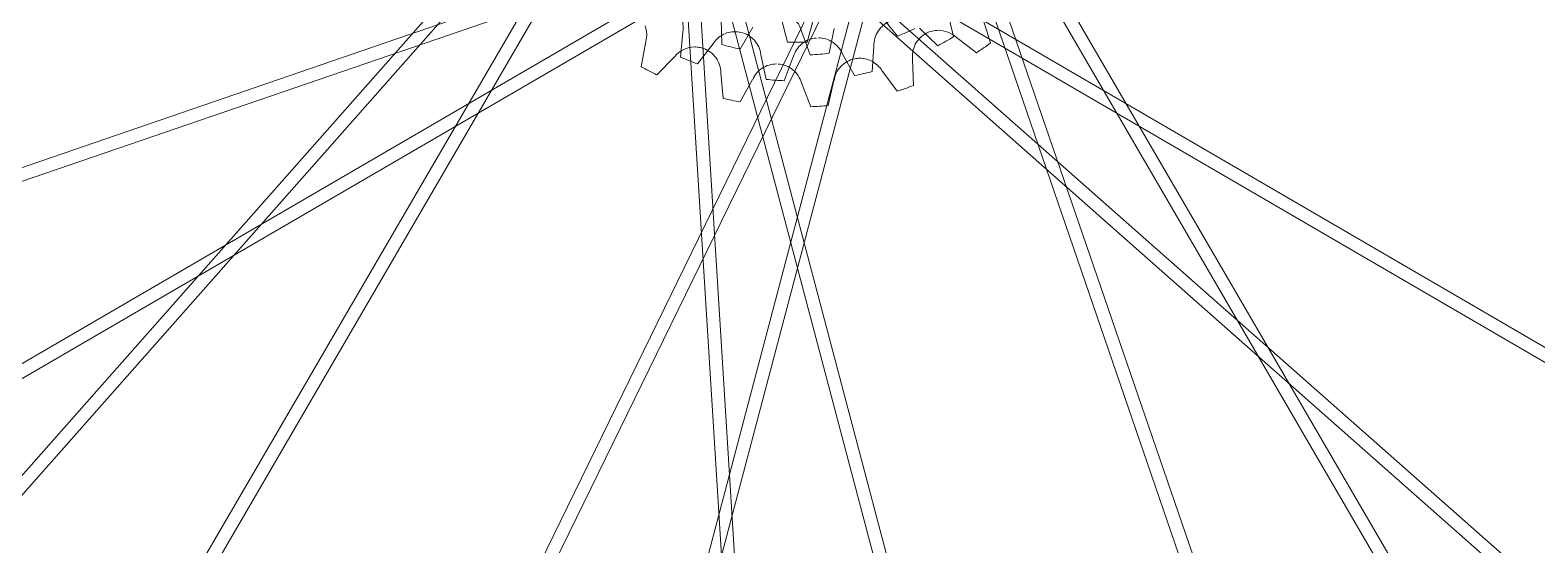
# Model space of a CAD drawing. Extents: x 3 to 469, y 9 to 280.
# Drawn here: x 64.8 to 130.1, y 70.8 to 93.1 of the extents above; entities that cross this region are included whole.
import ezdxf

# ---------------------------------------------------------------- set-up
doc = ezdxf.new("R2010")
doc.units = 0
doc.layers.add('Layer_1', color=7, linetype='Continuous', lineweight=0, true_color=0xffffff)

msp = doc.modelspace()

# ---------------------------------------------------------------- linework, layer by layer
at = {"layer": 'Layer_1', "color": 7, "true_color": 0xffffff}
for p, q in [((39.796, 45.878), (92.864, 105.946)), ((93.287, 105.573), (40.218, 45.505)), ((52.197, 35.629), (92.528, 104.896)), ((93.015, 104.613), (52.685, 35.345)), ((143.369, 35.345), (103.041, 104.609)), ((103.528, 104.893), (143.857, 35.629)), ((103.653, 103.797), (129.694, 27.996)), ((129.16, 27.813), (103.12, 103.614)), ((97.746, 21.641), (92.796, 101.641)), ((93.359, 101.677), (98.309, 21.676)), ((81.747, 23.307), (102.207, 100.801)), ((102.752, 100.657), (82.292, 23.163)), ((113.762, 23.163), (93.3, 100.661)), ((93.846, 100.805), (114.307, 23.307)), ((66.373, 28.028), (101.559, 100.041)), ((102.066, 99.793), (66.88, 27.781)), ((22.128, 72.578), (97.929, 98.619)), ((29.661, 58.369), (98.925, 98.697)), ((155.86, 45.48), (95.792, 98.549)), ((96.165, 98.972), (156.234, 45.903)), ((97.125, 98.7), (166.393, 58.369)), ((98.112, 98.085), (22.312, 72.044)), ((99.208, 98.21), (29.944, 57.882)), ((166.109, 57.882), (96.842, 98.212)), ((94.748, 92.442), (94.722, 93.536)), ((97.601, 92.544), (97.32, 93.593)), ((98.733, 93.593), (98.452, 92.544)), ((102.361, 92.804), (101.669, 93.652)), ((104.533, 93.85), (104.792, 92.78)), ((106.05, 93.566), (106.393, 92.512)), ((92.967, 91.892), (93.063, 92.991)), ((96.09, 93.189), (95.548, 92.24)), ((98.583, 91.991), (98.205, 93.014)), ((99.612, 93.131), (99.407, 92.058)), ((104.112, 92.386), (103.314, 93.146)), ((105.778, 92.078), (104.9, 92.755)), ((91.264, 91.476), (91.46, 92.568)), ((94.374, 92.476), (93.697, 91.605)), ((100.504, 91.096), (99.965, 92.057)), ((101.338, 92.371), (101.269, 91.27)), ((92.71, 91.921), (91.931, 91.129)), ((96.675, 90.928), (96.443, 92.004)), ((97.848, 91.899), (97.459, 90.87)), ((103.015, 91.778), (103.061, 90.668)), ((94.815, 90.104), (94.71, 91.21)), ((96.088, 90.924), (95.552, 89.952)), ((98.605, 89.745), (98.206, 90.779)), ((99.61, 90.875), (99.356, 89.796)), ((102.353, 90.416), (101.689, 91.307))]:
    msp.add_line(p, q, dxfattribs=at)
for centre, radius, start, end in [((91.953, 93.19), 1.127, 349.82939, 24.92409), ((97.117, 92.721), 1.127, 15.08896, 50.18679), ((102.466, 92.401), 1.129, 111.42991, 146.50582), ((90.373, 92.868), 1.127, 344.6099, 19.70552), ((95.324, 91.866), 1.129, 118.68117, 147.31333), ((95.322, 91.87), 1.125, 90, 118.68117), ((95.322, 91.871), 1.124, 83.54584, 90), ((95.321, 91.855), 1.14, 77.13587, 83.54584), ((95.323, 91.866), 1.129, 42.06627, 77.14267), ((98.935, 91.595), 1.129, 94.28612, 129.362), ((98.936, 91.599), 1.126, 57.03439, 90), ((102.465, 92.402), 1.127, 146.50582, 181.60181), ((98.054, 103.633), 11.653, 291.6873, 293.71544), ((98.042, 103.66), 11.684, 293.71544, 295.74096), ((104.134, 91.926), 1.129, 117.3917, 152.46775), ((104.136, 91.921), 1.134, 103.74385, 117.38882), ((104.132, 91.936), 1.118, 90, 103.74385), ((104.132, 91.922), 1.132, 68.63556, 90), ((98.022, 103.696), 12.845, 300.05369, 301.80549), ((104.134, 91.928), 1.127, 47.21859, 68.63556), ((93.582, 91.205), 1.128, 90.00217, 140.60719), ((93.582, 91.215), 1.118, 80.1733, 90), ((93.579, 91.196), 1.138, 70.43186, 80.1733), ((93.582, 91.204), 1.129, 35.35808, 70.43348), ((97.99, 103.602), 11.621, 253.79941, 255.83183), ((98.007, 103.668), 11.689, 255.83183, 257.85832), ((95.324, 91.867), 1.128, 6.97283, 42.06627), ((98.023, 103.779), 11.243, 267.84971, 268.92953), ((98.027, 103.976), 11.44, 268.92953, 270), ((98.934, 91.596), 1.127, 129.362, 164.45715), ((98.027, 103.976), 11.44, 270, 271.07047), ((98.031, 103.779), 11.243, 271.07047, 272.15029), ((98.03, 103.837), 11.859, 272.67253, 274.67404), ((98.038, 103.74), 11.762, 274.67404, 276.68376), ((98.934, 91.596), 1.129, 24.11492, 57.03439), ((104.133, 91.926), 1.128, 152.46775, 187.5619), ((98.027, 103.688), 12.836, 298.30127, 300.05369), ((97.964, 103.779), 14.071, 303.73282, 305.26849), ((98.018, 103.703), 13.978, 305.26849, 306.80926), ((98.033, 103.698), 13.972, 241.01759, 242.56042), ((97.997, 103.626), 12.767, 246.79737, 248.55736), ((98.001, 103.638), 12.78, 248.55736, 250.31649), ((93.583, 91.205), 1.127, 0.26232, 35.35808), ((97.121, 90.469), 1.128, 123.15001, 156.26219), ((97.12, 90.471), 1.126, 90, 123.15001), ((97.121, 90.469), 1.129, 51.0116, 86.08879), ((100.727, 90.716), 1.127, 136.81497, 171.91191), ((100.728, 90.715), 1.129, 101.7373, 136.81497), ((100.73, 90.704), 1.14, 95.89841, 101.75469), ((100.729, 90.72), 1.124, 90, 95.89841), ((100.729, 90.719), 1.125, 60.75629, 90), ((100.727, 90.716), 1.129, 31.56624, 60.75629), ((98.015, 103.663), 13.933, 242.56042, 244.10541), ((98.017, 103.764), 12.906, 264.02964, 265.77275), ((98.022, 103.825), 12.967, 265.77275, 267.51176), ((97.122, 90.469), 1.127, 15.91606, 51.0116), ((98.051, 103.66), 12.801, 281.0472, 282.80551), ((98.062, 103.611), 12.751, 282.80551, 284.56727), ((97.992, 103.611), 13.875, 256.76727, 258.31924), ((98.062, 103.612), 13.876, 288.0159, 289.56587), ((98.046, 103.656), 13.923, 289.56587, 291.11323), ((97.997, 103.638), 13.902, 258.31924, 259.86967), ((98.029, 103.886), 14.152, 272.32982, 273.85718), ((98.035, 103.795), 14.061, 273.85718, 275.38948)]:
    msp.add_arc(centre, radius, start, end, dxfattribs=at)

doc.saveas('drawing.dxf')
